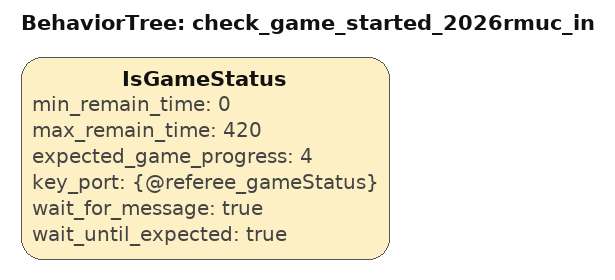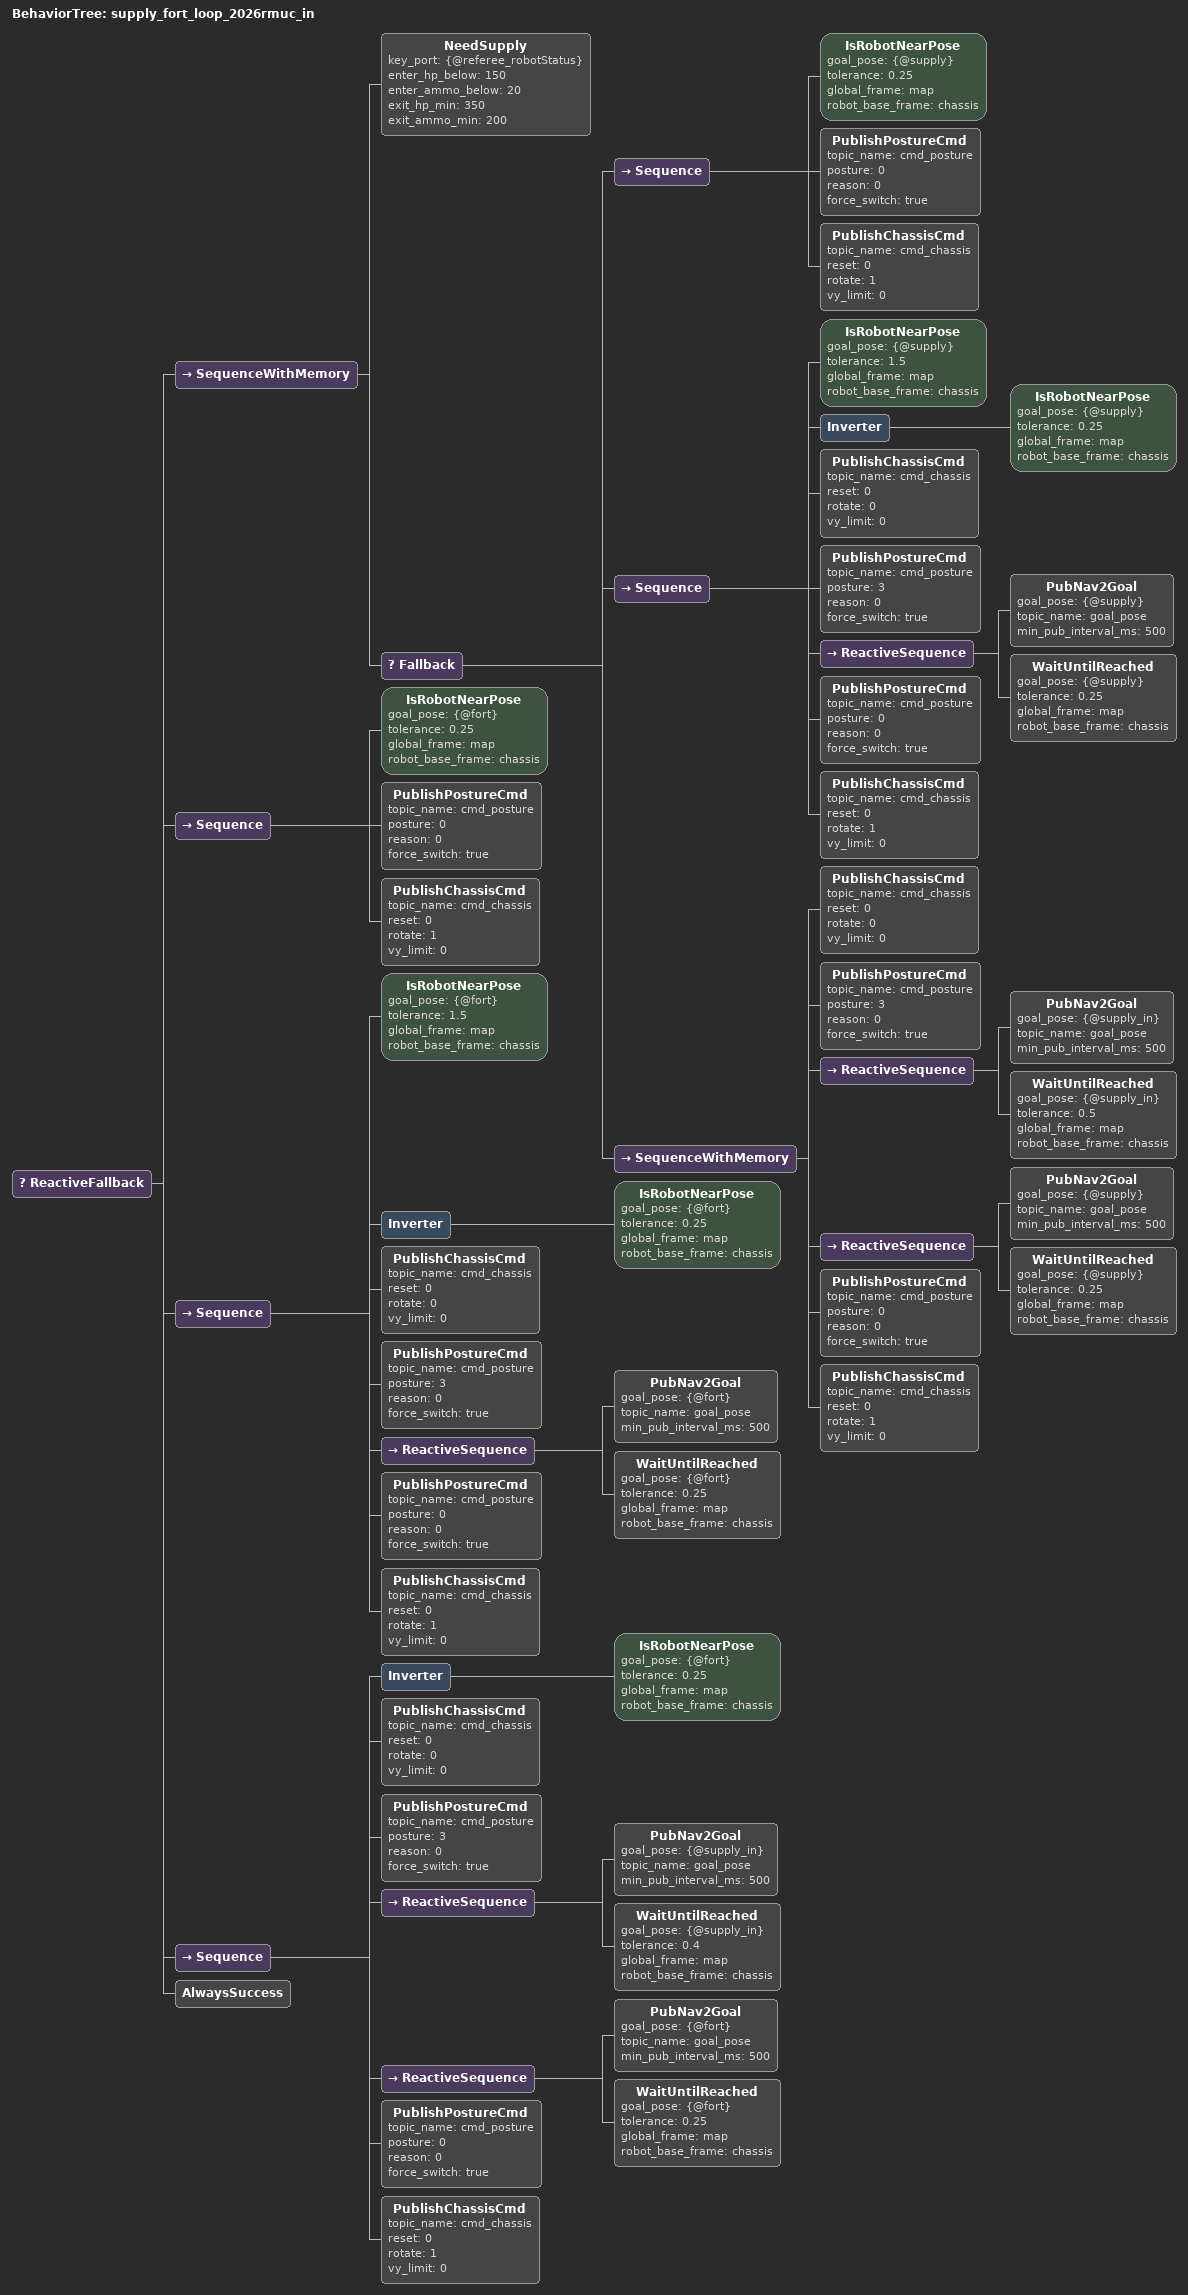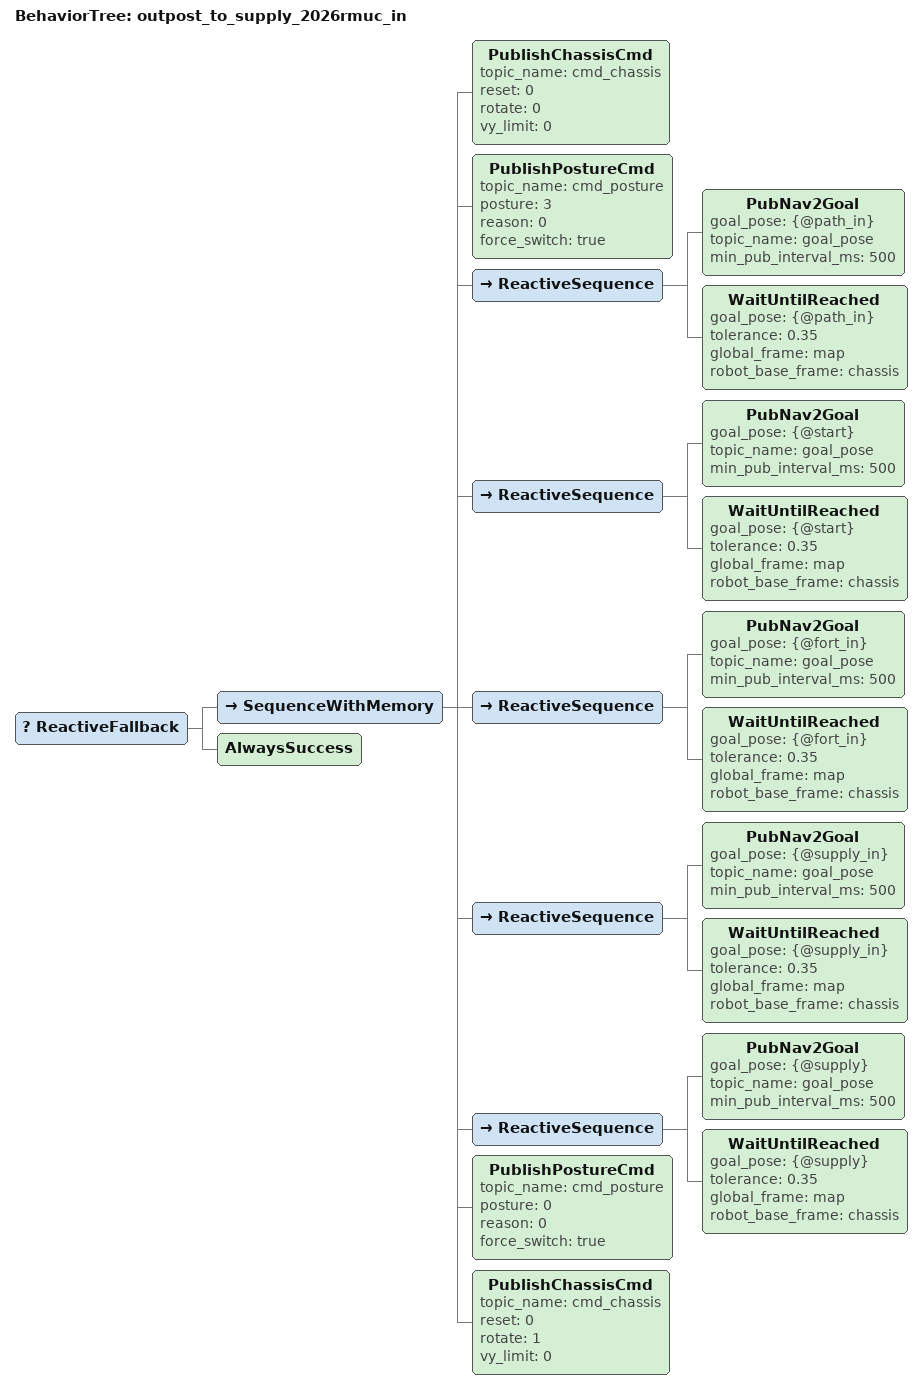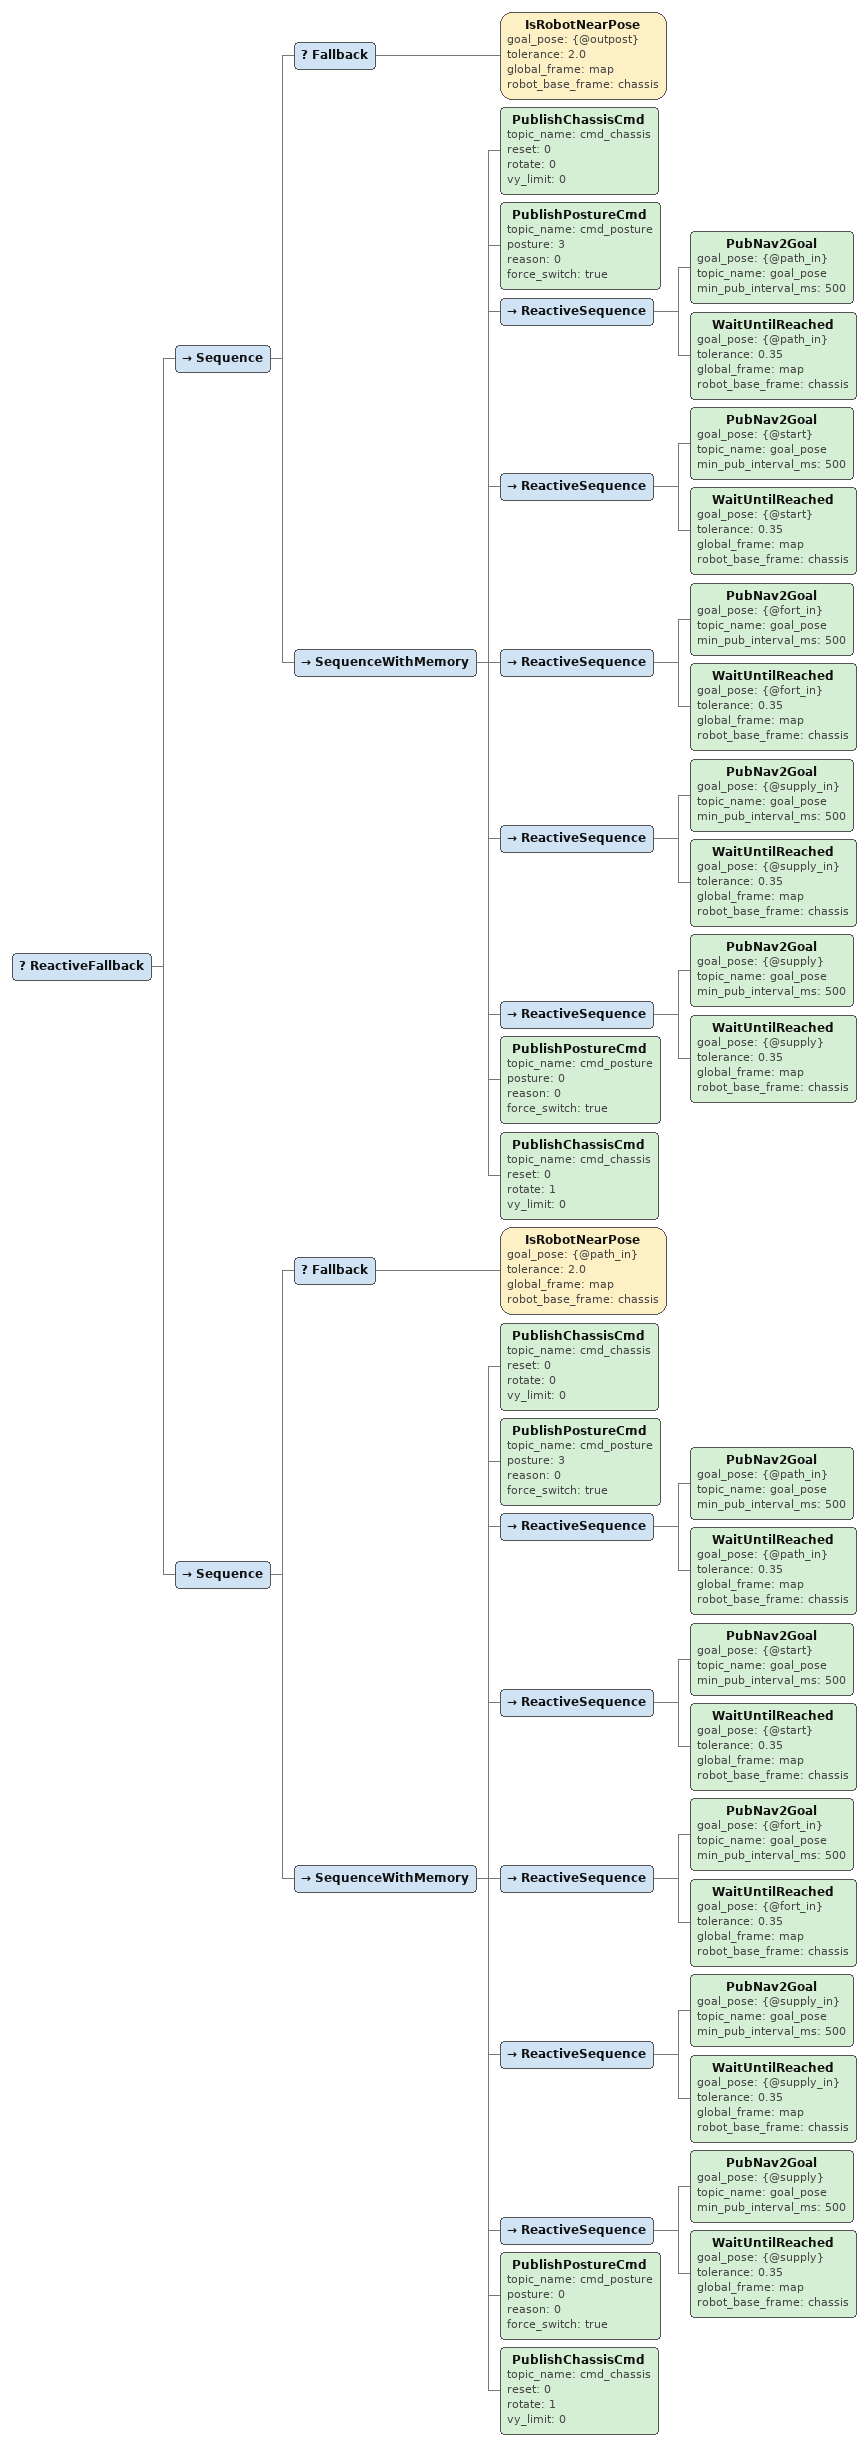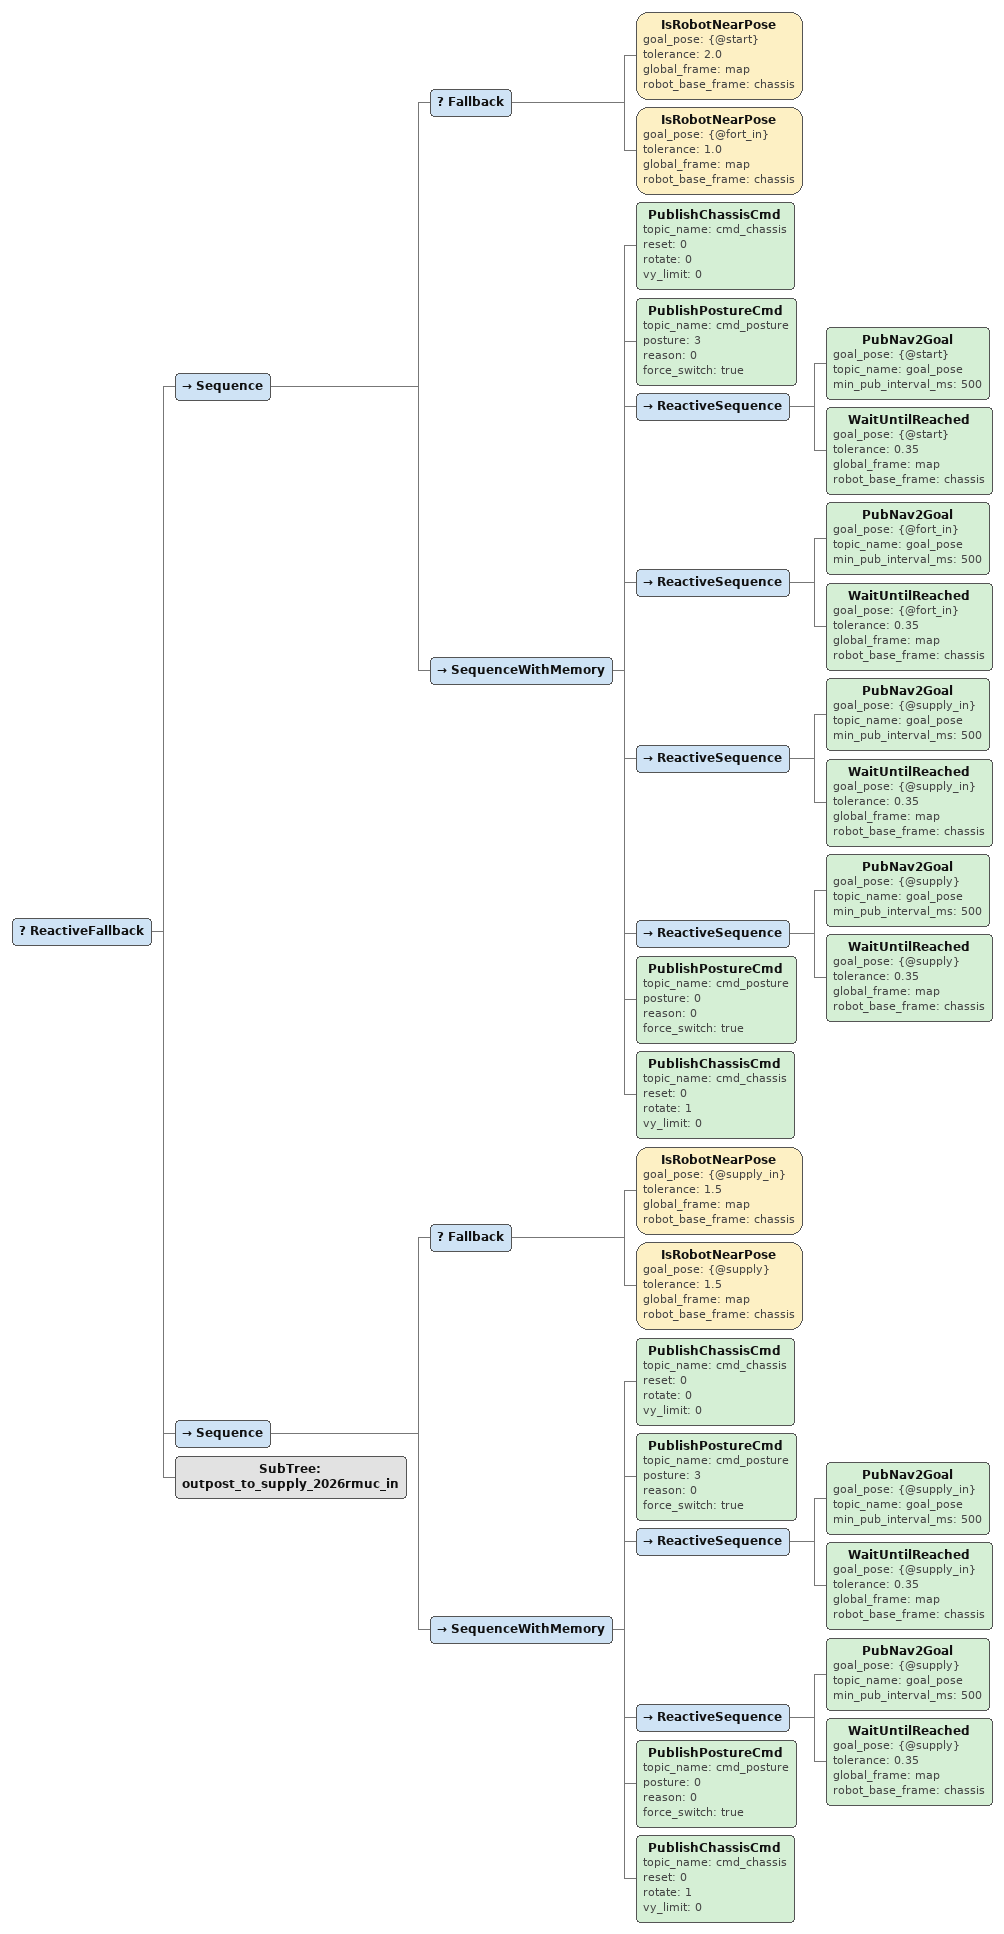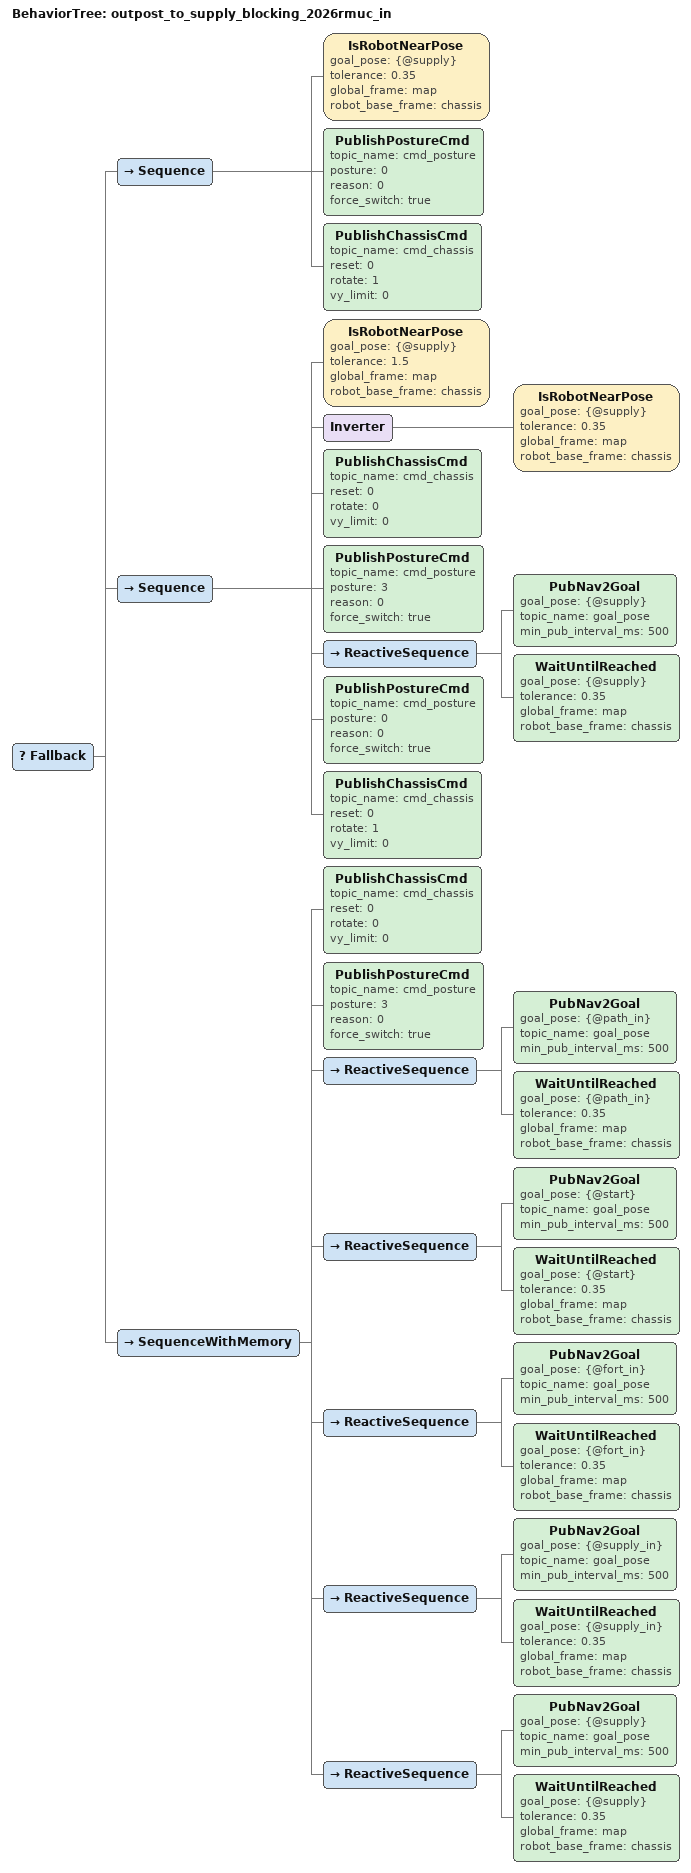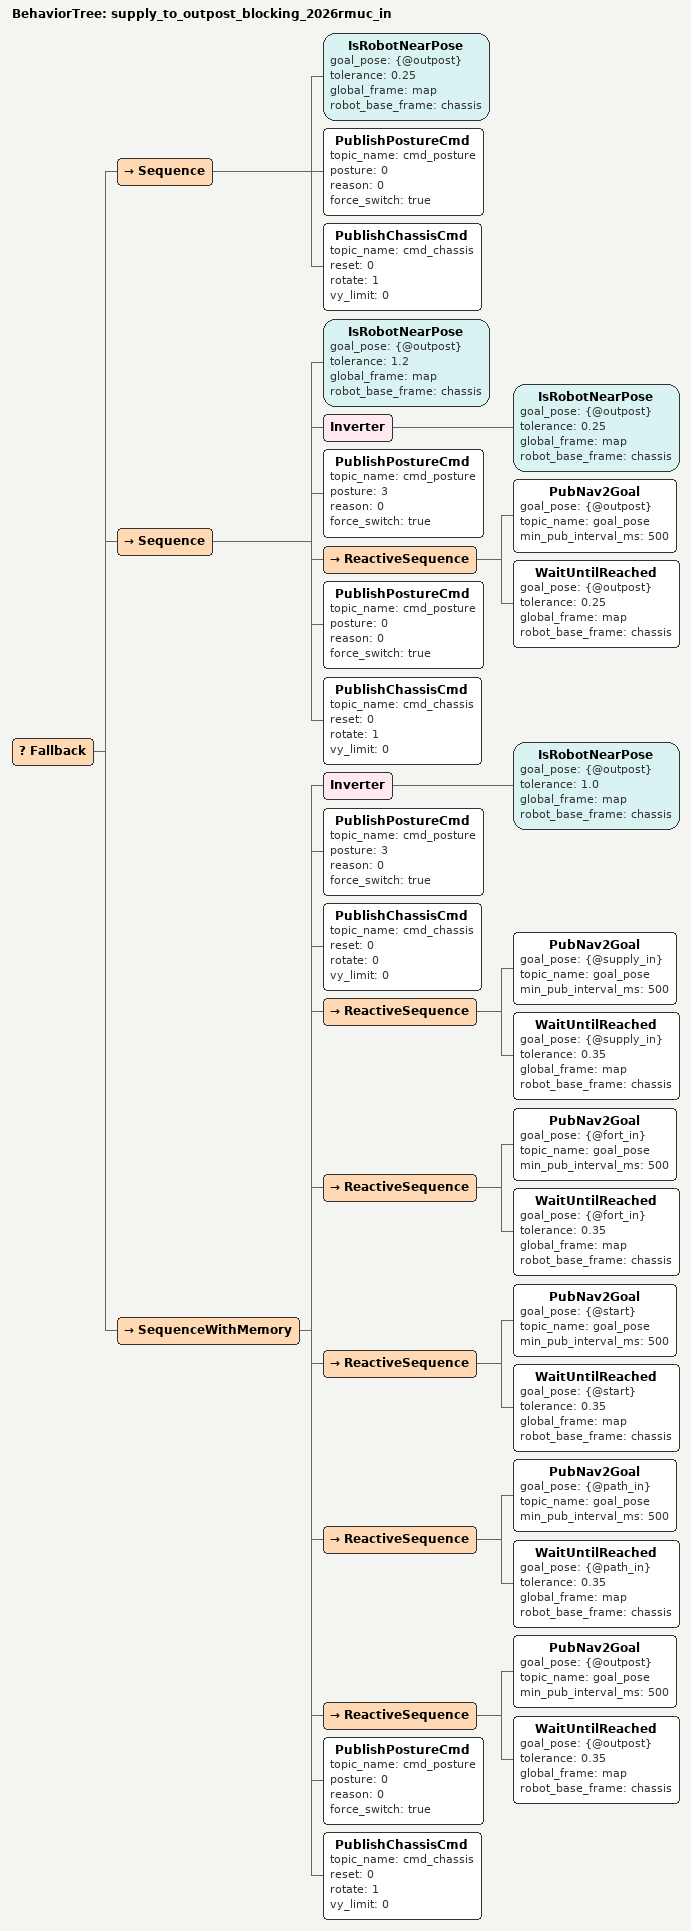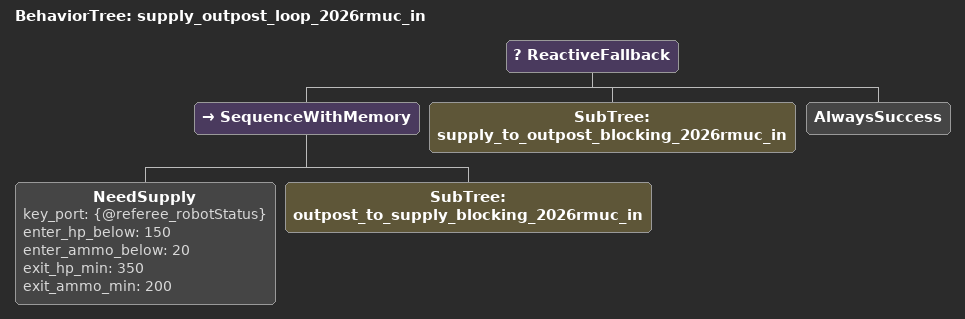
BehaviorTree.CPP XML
<BehaviorTree ID="check_game_started_2026rmuc_in">
	<IsGameStatus min_remain_time="0" max_remain_time="420" expected_game_progress="4" key_port="{@referee_gameStatus}" wait_for_message="true" wait_until_expected="true"/>
</BehaviorTree>

<BehaviorTree ID="supply_fort_loop_2026rmuc_in">
	<!-- 反应式选择，下一轮tick无论前面节点啥状态，都会从头tick,直到有一个成功 -->
	<ReactiveFallback>

		<!-- 堡垒去补给区记忆序列，低血低弹进入，直到高血高弹才退出 -->
		<SequenceWithMemory>
			<NeedSupply key_port="{@referee_robotStatus}" enter_hp_below="150" enter_ammo_below="20" exit_hp_min="350" exit_ammo_min="200"/>
			<!-- 已到补给区时保持在补给区，直到 NeedSupply 退出，避免没补满就切回守堡垒 -->
			<Fallback>
				<Sequence>
					<IsRobotNearPose goal_pose="{@supply}" tolerance="0.25" global_frame="map" robot_base_frame="chassis"/>
					<PublishPostureCmd topic_name="cmd_posture" posture="0" reason="0" force_switch="true"/>
					<PublishChassisCmd topic_name="cmd_chassis" reset="0" rotate="1" vy_limit="0"/>
				</Sequence>

				<!-- 已经进入补给区但被挤开时，直接重发补给区点 -->
				<Sequence>
					<IsRobotNearPose goal_pose="{@supply}" tolerance="1.5" global_frame="map" robot_base_frame="chassis"/>
					<Inverter>
						<IsRobotNearPose goal_pose="{@supply}" tolerance="0.25" global_frame="map" robot_base_frame="chassis"/>
					</Inverter>
					<PublishChassisCmd topic_name="cmd_chassis" reset="0" rotate="0" vy_limit="0"/>
					<PublishPostureCmd topic_name="cmd_posture" posture="3" reason="0" force_switch="true"/>
					<ReactiveSequence>
						<PubNav2Goal goal_pose="{@supply}" topic_name="goal_pose" min_pub_interval_ms="500"/>
						<WaitUntilReached goal_pose="{@supply}" tolerance="0.25" global_frame="map" robot_base_frame="chassis"/>
					</ReactiveSequence>
					<PublishPostureCmd topic_name="cmd_posture" posture="0" reason="0" force_switch="true"/>
					<PublishChassisCmd topic_name="cmd_chassis" reset="0" rotate="1" vy_limit="0"/>
				</Sequence>

				<!-- 不在以上位置，则执行堡垒-补给区入口-补给区 -->
				<SequenceWithMemory>
					<!-- 导航前先关小陀螺发布移动姿态（3） -->
					<PublishChassisCmd topic_name="cmd_chassis" reset="0" rotate="0" vy_limit="0"/>
					<PublishPostureCmd topic_name="cmd_posture" posture="3" reason="0" force_switch="true"/>
					<!-- 堡垒(当前已在堡垒，不需要发点)-补给区入口-补给区 -->
					<ReactiveSequence>
						<PubNav2Goal goal_pose="{@supply_in}" topic_name="goal_pose" min_pub_interval_ms="500"/>
						<WaitUntilReached goal_pose="{@supply_in}" tolerance="0.5" global_frame="map" robot_base_frame="chassis"/>
					</ReactiveSequence>
					<ReactiveSequence>
						<PubNav2Goal goal_pose="{@supply}" topic_name="goal_pose" min_pub_interval_ms="500"/>
						<WaitUntilReached goal_pose="{@supply}" tolerance="0.25" global_frame="map" robot_base_frame="chassis"/>
					</ReactiveSequence>
					<PublishPostureCmd topic_name="cmd_posture" posture="0" reason="0" force_switch="true"/>
					<PublishChassisCmd topic_name="cmd_chassis" reset="0" rotate="1" vy_limit="0"/>
				</SequenceWithMemory>
			</Fallback>
		</SequenceWithMemory>

		<!-- 已经站上堡垒或仅有轻微扰动时，保持驻守，不要立刻触发重占振荡 -->
		<Sequence>
			<IsRobotNearPose goal_pose="{@fort}" tolerance="0.25" global_frame="map" robot_base_frame="chassis"/>
			<PublishPostureCmd topic_name="cmd_posture" posture="0" reason="0" force_switch="true"/>
			<PublishChassisCmd topic_name="cmd_chassis" reset="0" rotate="1" vy_limit="0"/>
		</Sequence>

		<!-- 已经进入堡垒作战区（1.5m）但被挤开时，直接重发堡垒点，不回退到补给侧首点 -->
		<Sequence>
			<IsRobotNearPose goal_pose="{@fort}" tolerance="1.5" global_frame="map" robot_base_frame="chassis"/>
			<Inverter>
				<IsRobotNearPose goal_pose="{@fort}" tolerance="0.25" global_frame="map" robot_base_frame="chassis"/>
			</Inverter>
			<PublishChassisCmd topic_name="cmd_chassis" reset="0" rotate="0" vy_limit="0"/>
			<PublishPostureCmd topic_name="cmd_posture" posture="3" reason="0" force_switch="true"/>
			<ReactiveSequence>
				<PubNav2Goal goal_pose="{@fort}" topic_name="goal_pose" min_pub_interval_ms="500"/>
				<WaitUntilReached goal_pose="{@fort}" tolerance="0.25" global_frame="map" robot_base_frame="chassis"/>
			</ReactiveSequence>
			<PublishPostureCmd topic_name="cmd_posture" posture="0" reason="0" force_switch="true"/>
			<PublishChassisCmd topic_name="cmd_chassis" reset="0" rotate="1" vy_limit="0"/>
		</Sequence>

		<!-- 补给区去堡垒记忆序列（高血高弹出发），先判断是否在堡垒，再发点 -->
		<Sequence>
			<Inverter>
				<IsRobotNearPose goal_pose="{@fort}" tolerance="0.25" global_frame="map" robot_base_frame="chassis"/>
			</Inverter>
			<PublishChassisCmd topic_name="cmd_chassis" reset="0" rotate="0" vy_limit="0"/>
			<PublishPostureCmd topic_name="cmd_posture" posture="3" reason="0" force_switch="true"/>
			<ReactiveSequence>
				<PubNav2Goal goal_pose="{@supply_in}" topic_name="goal_pose" min_pub_interval_ms="500"/>
				<WaitUntilReached goal_pose="{@supply_in}" tolerance="0.4" global_frame="map" robot_base_frame="chassis"/>
			</ReactiveSequence>
			<ReactiveSequence>
				<PubNav2Goal goal_pose="{@fort}" topic_name="goal_pose" min_pub_interval_ms="500"/>
				<WaitUntilReached goal_pose="{@fort}" tolerance="0.25" global_frame="map" robot_base_frame="chassis"/>
			</ReactiveSequence>
			<PublishPostureCmd topic_name="cmd_posture" posture="0" reason="0" force_switch="true"/>
			<PublishChassisCmd topic_name="cmd_chassis" reset="0" rotate="1" vy_limit="0"/>
		</Sequence>

		<!-- 保底选择成功，导致无限循环 -->
		<AlwaysSuccess/>
	</ReactiveFallback>
</BehaviorTree>

<BehaviorTree ID="outpost_to_supply_2026rmuc_in">
	<!-- 反应式选择，下一轮tick无论前面节点啥状态，都会从头tick,直到有一个成功 -->
	<ReactiveFallback>
		<SequenceWithMemory>
			<!-- 导航前先关小陀螺发布移动姿态（3） -->
			<PublishChassisCmd topic_name="cmd_chassis" reset="0" rotate="0" vy_limit="0"/>
			<PublishPostureCmd topic_name="cmd_posture" posture="3" reason="0" force_switch="true"/>
			<!-- 前哨进攻点（已在前哨进攻点，不需要重发）-小道入口-起点-堡垒入口-补给区入口-补给区 -->
			<ReactiveSequence>
				<PubNav2Goal goal_pose="{@path_in}" topic_name="goal_pose" min_pub_interval_ms="500"/>
				<WaitUntilReached goal_pose="{@path_in}" tolerance="0.35" global_frame="map" robot_base_frame="chassis"/>
			</ReactiveSequence>
			<ReactiveSequence>
				<PubNav2Goal goal_pose="{@start}" topic_name="goal_pose" min_pub_interval_ms="500"/>
				<WaitUntilReached goal_pose="{@start}" tolerance="0.35" global_frame="map" robot_base_frame="chassis"/>
			</ReactiveSequence>
			<ReactiveSequence>
				<PubNav2Goal goal_pose="{@fort_in}" topic_name="goal_pose" min_pub_interval_ms="500"/>
				<WaitUntilReached goal_pose="{@fort_in}" tolerance="0.35" global_frame="map" robot_base_frame="chassis"/>
			</ReactiveSequence>
			<ReactiveSequence>
				<PubNav2Goal goal_pose="{@supply_in}" topic_name="goal_pose" min_pub_interval_ms="500"/>
				<WaitUntilReached goal_pose="{@supply_in}" tolerance="0.35" global_frame="map" robot_base_frame="chassis"/>
			</ReactiveSequence>
			<ReactiveSequence>
				<PubNav2Goal goal_pose="{@supply}" topic_name="goal_pose" min_pub_interval_ms="500"/>
				<WaitUntilReached goal_pose="{@supply}" tolerance="0.35" global_frame="map" robot_base_frame="chassis"/>
			</ReactiveSequence>
			<PublishPostureCmd topic_name="cmd_posture" posture="0" reason="0" force_switch="true"/>
			<PublishChassisCmd topic_name="cmd_chassis" reset="0" rotate="1" vy_limit="0"/>
		</SequenceWithMemory>
		<!-- 保底选择成功，导致无限循环 -->
		<AlwaysSuccess/>
	</ReactiveFallback>
</BehaviorTree>

<ReactiveFallback>

	<!-- 已经在小道末端/前哨一侧时，先去小道末端，再正常回补给区 -->
	<Sequence>
		<Fallback>
			<IsRobotNearPose goal_pose="{@outpost}" tolerance="2.0" global_frame="map" robot_base_frame="chassis"/>
		</Fallback>
		<SequenceWithMemory>
			<PublishChassisCmd topic_name="cmd_chassis" reset="0" rotate="0" vy_limit="0"/>
			<PublishPostureCmd topic_name="cmd_posture" posture="3" reason="0" force_switch="true"/>
			<ReactiveSequence>
				<PubNav2Goal goal_pose="{@path_in}" topic_name="goal_pose" min_pub_interval_ms="500"/>
				<WaitUntilReached goal_pose="{@path_in}" tolerance="0.35" global_frame="map" robot_base_frame="chassis"/>
			</ReactiveSequence>
			<ReactiveSequence>
				<PubNav2Goal goal_pose="{@start}" topic_name="goal_pose" min_pub_interval_ms="500"/>
				<WaitUntilReached goal_pose="{@start}" tolerance="0.35" global_frame="map" robot_base_frame="chassis"/>
			</ReactiveSequence>
			<ReactiveSequence>
				<PubNav2Goal goal_pose="{@fort_in}" topic_name="goal_pose" min_pub_interval_ms="500"/>
				<WaitUntilReached goal_pose="{@fort_in}" tolerance="0.35" global_frame="map" robot_base_frame="chassis"/>
			</ReactiveSequence>
			<ReactiveSequence>
				<PubNav2Goal goal_pose="{@supply_in}" topic_name="goal_pose" min_pub_interval_ms="500"/>
				<WaitUntilReached goal_pose="{@supply_in}" tolerance="0.35" global_frame="map" robot_base_frame="chassis"/>
			</ReactiveSequence>
			<ReactiveSequence>
				<PubNav2Goal goal_pose="{@supply}" topic_name="goal_pose" min_pub_interval_ms="500"/>
				<WaitUntilReached goal_pose="{@supply}" tolerance="0.35" global_frame="map" robot_base_frame="chassis"/>
			</ReactiveSequence>
			<PublishPostureCmd topic_name="cmd_posture" posture="0" reason="0" force_switch="true"/>
			<PublishChassisCmd topic_name="cmd_chassis" reset="0" rotate="1" vy_limit="0"/>
		</SequenceWithMemory>
	</Sequence>

	<!-- 位于小道入口时，先去小道入口，再正常回补给区 -->
	<Sequence>
		<Fallback>
			<IsRobotNearPose goal_pose="{@path_in}" tolerance="2.0" global_frame="map" robot_base_frame="chassis"/>
		</Fallback>
		<SequenceWithMemory>
			<PublishChassisCmd topic_name="cmd_chassis" reset="0" rotate="0" vy_limit="0"/>
			<PublishPostureCmd topic_name="cmd_posture" posture="3" reason="0" force_switch="true"/>
			<ReactiveSequence>
				<PubNav2Goal goal_pose="{@path_in}" topic_name="goal_pose" min_pub_interval_ms="500"/>
				<WaitUntilReached goal_pose="{@path_in}" tolerance="0.35" global_frame="map" robot_base_frame="chassis"/>
			</ReactiveSequence>
			<ReactiveSequence>
				<PubNav2Goal goal_pose="{@start}" topic_name="goal_pose" min_pub_interval_ms="500"/>
				<WaitUntilReached goal_pose="{@start}" tolerance="0.35" global_frame="map" robot_base_frame="chassis"/>
			</ReactiveSequence>
			<ReactiveSequence>
				<PubNav2Goal goal_pose="{@fort_in}" topic_name="goal_pose" min_pub_interval_ms="500"/>
				<WaitUntilReached goal_pose="{@fort_in}" tolerance="0.35" global_frame="map" robot_base_frame="chassis"/>
			</ReactiveSequence>
			<ReactiveSequence>
				<PubNav2Goal goal_pose="{@supply_in}" topic_name="goal_pose" min_pub_interval_ms="500"/>
				<WaitUntilReached goal_pose="{@supply_in}" tolerance="0.35" global_frame="map" robot_base_frame="chassis"/>
			</ReactiveSequence>
			<ReactiveSequence>
				<PubNav2Goal goal_pose="{@supply}" topic_name="goal_pose" min_pub_interval_ms="500"/>
				<WaitUntilReached goal_pose="{@supply}" tolerance="0.35" global_frame="map" robot_base_frame="chassis"/>
			</ReactiveSequence>
			<PublishPostureCmd topic_name="cmd_posture" posture="0" reason="0" force_switch="true"/>
			<PublishChassisCmd topic_name="cmd_chassis" reset="0" rotate="1" vy_limit="0"/>
		</SequenceWithMemory>
	</Sequence>
</ReactiveFallback>

<ReactiveFallback>

	<!-- 已经过了起点/堡垒入口一侧时，先去起点，再正常回补给区 -->
	<Sequence>
		<Fallback>
			<IsRobotNearPose goal_pose="{@start}" tolerance="2.0" global_frame="map" robot_base_frame="chassis"/>
			<IsRobotNearPose goal_pose="{@fort_in}" tolerance="1.0" global_frame="map" robot_base_frame="chassis"/>
		</Fallback>
		<SequenceWithMemory>
			<PublishChassisCmd topic_name="cmd_chassis" reset="0" rotate="0" vy_limit="0"/>
			<PublishPostureCmd topic_name="cmd_posture" posture="3" reason="0" force_switch="true"/>
			<ReactiveSequence>
				<PubNav2Goal goal_pose="{@start}" topic_name="goal_pose" min_pub_interval_ms="500"/>
				<WaitUntilReached goal_pose="{@start}" tolerance="0.35" global_frame="map" robot_base_frame="chassis"/>
			</ReactiveSequence>
			<ReactiveSequence>
				<PubNav2Goal goal_pose="{@fort_in}" topic_name="goal_pose" min_pub_interval_ms="500"/>
				<WaitUntilReached goal_pose="{@fort_in}" tolerance="0.35" global_frame="map" robot_base_frame="chassis"/>
			</ReactiveSequence>
			<ReactiveSequence>
				<PubNav2Goal goal_pose="{@supply_in}" topic_name="goal_pose" min_pub_interval_ms="500"/>
				<WaitUntilReached goal_pose="{@supply_in}" tolerance="0.35" global_frame="map" robot_base_frame="chassis"/>
			</ReactiveSequence>
			<ReactiveSequence>
				<PubNav2Goal goal_pose="{@supply}" topic_name="goal_pose" min_pub_interval_ms="500"/>
				<WaitUntilReached goal_pose="{@supply}" tolerance="0.35" global_frame="map" robot_base_frame="chassis"/>
			</ReactiveSequence>
			<PublishPostureCmd topic_name="cmd_posture" posture="0" reason="0" force_switch="true"/>
			<PublishChassisCmd topic_name="cmd_chassis" reset="0" rotate="1" vy_limit="0"/>
		</SequenceWithMemory>
	</Sequence>

	<!-- 已经过了补给区入口/补给区一侧时，先去补给区入口，再正常回补给区 -->
	<Sequence>
		<Fallback>
			<IsRobotNearPose goal_pose="{@supply_in}" tolerance="1.5" global_frame="map" robot_base_frame="chassis"/>
			<IsRobotNearPose goal_pose="{@supply}" tolerance="1.5" global_frame="map" robot_base_frame="chassis"/>
		</Fallback>
		<SequenceWithMemory>
			<PublishChassisCmd topic_name="cmd_chassis" reset="0" rotate="0" vy_limit="0"/>
			<PublishPostureCmd topic_name="cmd_posture" posture="3" reason="0" force_switch="true"/>
			<ReactiveSequence>
				<PubNav2Goal goal_pose="{@supply_in}" topic_name="goal_pose" min_pub_interval_ms="500"/>
				<WaitUntilReached goal_pose="{@supply_in}" tolerance="0.35" global_frame="map" robot_base_frame="chassis"/>
			</ReactiveSequence>
			<ReactiveSequence>
				<PubNav2Goal goal_pose="{@supply}" topic_name="goal_pose" min_pub_interval_ms="500"/>
				<WaitUntilReached goal_pose="{@supply}" tolerance="0.35" global_frame="map" robot_base_frame="chassis"/>
			</ReactiveSequence>
			<PublishPostureCmd topic_name="cmd_posture" posture="0" reason="0" force_switch="true"/>
			<PublishChassisCmd topic_name="cmd_chassis" reset="0" rotate="1" vy_limit="0"/>
		</SequenceWithMemory>
	</Sequence>
	<!-- 兜底仍走逐点返程，不允许低基地血时直线回拉 -->
	<SubTree ID="outpost_to_supply_2026rmuc_in"/>
</ReactiveFallback>

<BehaviorTree ID="outpost_to_supply_blocking_2026rmuc_in">
	<!-- 阻塞式返程：补给模式进入后，完整走完当前返程分支 -->
	<Fallback>
		<Sequence>
			<IsRobotNearPose goal_pose="{@supply}" tolerance="0.35" global_frame="map" robot_base_frame="chassis"/>
			<PublishPostureCmd topic_name="cmd_posture" posture="0" reason="0" force_switch="true"/>
			<PublishChassisCmd topic_name="cmd_chassis" reset="0" rotate="1" vy_limit="0"/>
		</Sequence>
		<Sequence>
			<IsRobotNearPose goal_pose="{@supply}" tolerance="1.5" global_frame="map" robot_base_frame="chassis"/>
			<Inverter>
				<IsRobotNearPose goal_pose="{@supply}" tolerance="0.35" global_frame="map" robot_base_frame="chassis"/>
			</Inverter>
			<PublishChassisCmd topic_name="cmd_chassis" reset="0" rotate="0" vy_limit="0"/>
			<PublishPostureCmd topic_name="cmd_posture" posture="3" reason="0" force_switch="true"/>
			<ReactiveSequence>
				<PubNav2Goal goal_pose="{@supply}" topic_name="goal_pose" min_pub_interval_ms="500"/>
				<WaitUntilReached goal_pose="{@supply}" tolerance="0.35" global_frame="map" robot_base_frame="chassis"/>
			</ReactiveSequence>
			<PublishPostureCmd topic_name="cmd_posture" posture="0" reason="0" force_switch="true"/>
			<PublishChassisCmd topic_name="cmd_chassis" reset="0" rotate="1" vy_limit="0"/>
		</Sequence>
		<SequenceWithMemory>
			<PublishChassisCmd topic_name="cmd_chassis" reset="0" rotate="0" vy_limit="0"/>
			<PublishPostureCmd topic_name="cmd_posture" posture="3" reason="0" force_switch="true"/>
			<ReactiveSequence>
				<PubNav2Goal goal_pose="{@path_in}" topic_name="goal_pose" min_pub_interval_ms="500"/>
				<WaitUntilReached goal_pose="{@path_in}" tolerance="0.35" global_frame="map" robot_base_frame="chassis"/>
			</ReactiveSequence>
			<ReactiveSequence>
				<PubNav2Goal goal_pose="{@start}" topic_name="goal_pose" min_pub_interval_ms="500"/>
				<WaitUntilReached goal_pose="{@start}" tolerance="0.35" global_frame="map" robot_base_frame="chassis"/>
			</ReactiveSequence>
			<ReactiveSequence>
				<PubNav2Goal goal_pose="{@fort_in}" topic_name="goal_pose" min_pub_interval_ms="500"/>
				<WaitUntilReached goal_pose="{@fort_in}" tolerance="0.35" global_frame="map" robot_base_frame="chassis"/>
			</ReactiveSequence>
			<ReactiveSequence>
				<PubNav2Goal goal_pose="{@supply_in}" topic_name="goal_pose" min_pub_interval_ms="500"/>
				<WaitUntilReached goal_pose="{@supply_in}" tolerance="0.35" global_frame="map" robot_base_frame="chassis"/>
			</ReactiveSequence>
			<ReactiveSequence>
				<PubNav2Goal goal_pose="{@supply}" topic_name="goal_pose" min_pub_interval_ms="500"/>
				<WaitUntilReached goal_pose="{@supply}" tolerance="0.35" global_frame="map" robot_base_frame="chassis"/>
			</ReactiveSequence>
		</SequenceWithMemory>
	</Fallback>
</BehaviorTree>

<BehaviorTree ID="supply_to_outpost_blocking_2026rmuc_in">
	<!-- 阻塞式前进：一旦进入当前分支，不再被同层近区判定反复抢占 -->
	<Fallback>
		<!-- 已经站上前哨或仅有轻微扰动时，保持驻守，不要立刻触发重占振荡 -->
		<Sequence>
			<IsRobotNearPose goal_pose="{@outpost}" tolerance="0.25" global_frame="map" robot_base_frame="chassis"/>
			<PublishPostureCmd topic_name="cmd_posture" posture="0" reason="0" force_switch="true"/>
			<PublishChassisCmd topic_name="cmd_chassis" reset="0" rotate="1" vy_limit="0"/>
		</Sequence>

		<!-- 已经进入前哨作战区但被挤开时，直接重发前哨点 -->
		<Sequence>
			<IsRobotNearPose goal_pose="{@outpost}" tolerance="1.2" global_frame="map" robot_base_frame="chassis"/>
			<Inverter>
				<IsRobotNearPose goal_pose="{@outpost}" tolerance="0.25" global_frame="map" robot_base_frame="chassis"/>
			</Inverter>
			<PublishPostureCmd topic_name="cmd_posture" posture="3" reason="0" force_switch="true"/>
			<ReactiveSequence>
				<PubNav2Goal goal_pose="{@outpost}" topic_name="goal_pose" min_pub_interval_ms="500"/>
				<WaitUntilReached goal_pose="{@outpost}" tolerance="0.25" global_frame="map" robot_base_frame="chassis"/>
			</ReactiveSequence>
			<PublishPostureCmd topic_name="cmd_posture" posture="0" reason="0" force_switch="true"/>
			<PublishChassisCmd topic_name="cmd_chassis" reset="0" rotate="1" vy_limit="0"/>
		</Sequence>

		<!-- 补给区去前哨记忆序列（高血高弹出发），先判断是否在前哨，再发点 -->
		<SequenceWithMemory>
			<Inverter>
				<IsRobotNearPose goal_pose="{@outpost}" tolerance="1.0" global_frame="map" robot_base_frame="chassis"/>
			</Inverter>
			<PublishPostureCmd topic_name="cmd_posture" posture="3" reason="0" force_switch="true"/>
			<PublishChassisCmd topic_name="cmd_chassis" reset="0" rotate="0" vy_limit="0"/>

			<!-- 补给区-补给区入口-堡垒入口-起点-小道入口-小道末端-前哨 -->
			<ReactiveSequence>
				<PubNav2Goal goal_pose="{@supply_in}" topic_name="goal_pose" min_pub_interval_ms="500"/>
				<WaitUntilReached goal_pose="{@supply_in}" tolerance="0.35" global_frame="map" robot_base_frame="chassis"/>
			</ReactiveSequence>
			<ReactiveSequence>
				<PubNav2Goal goal_pose="{@fort_in}" topic_name="goal_pose" min_pub_interval_ms="500"/>
				<WaitUntilReached goal_pose="{@fort_in}" tolerance="0.35" global_frame="map" robot_base_frame="chassis"/>
			</ReactiveSequence>
			<ReactiveSequence>
				<PubNav2Goal goal_pose="{@start}" topic_name="goal_pose" min_pub_interval_ms="500"/>
				<WaitUntilReached goal_pose="{@start}" tolerance="0.35" global_frame="map" robot_base_frame="chassis"/>
			</ReactiveSequence>
			<ReactiveSequence>
				<PubNav2Goal goal_pose="{@path_in}" topic_name="goal_pose" min_pub_interval_ms="500"/>
				<WaitUntilReached goal_pose="{@path_in}" tolerance="0.35" global_frame="map" robot_base_frame="chassis"/>
			</ReactiveSequence>
			<ReactiveSequence>
				<PubNav2Goal goal_pose="{@outpost}" topic_name="goal_pose" min_pub_interval_ms="500"/>
				<WaitUntilReached goal_pose="{@outpost}" tolerance="0.35" global_frame="map" robot_base_frame="chassis"/>
			</ReactiveSequence>
			<PublishPostureCmd topic_name="cmd_posture" posture="0" reason="0" force_switch="true"/>
			<PublishChassisCmd topic_name="cmd_chassis" reset="0" rotate="1" vy_limit="0"/>
		</SequenceWithMemory>
	</Fallback>
</BehaviorTree>

<BehaviorTree ID="supply_outpost_loop_2026rmuc_in">
	<!-- 反应式选择，下一轮tick无论前面节点啥状态，都会从头tick,直到有一个成功 -->
	<ReactiveFallback>

		<!-- 前哨去补给区记忆序列，低血低弹进入，直到高血高弹才退出 -->
		<SequenceWithMemory>
			<NeedSupply key_port="{@referee_robotStatus}" enter_hp_below="150" enter_ammo_below="20" exit_hp_min="350" exit_ammo_min="200"/>
			<SubTree ID="outpost_to_supply_blocking_2026rmuc_in"/>
		</SequenceWithMemory>

		<SubTree ID="supply_to_outpost_blocking_2026rmuc_in"/>

		<!-- 保底选择成功，导致无限循环 -->
		<AlwaysSuccess/>
	</ReactiveFallback>
</BehaviorTree>
